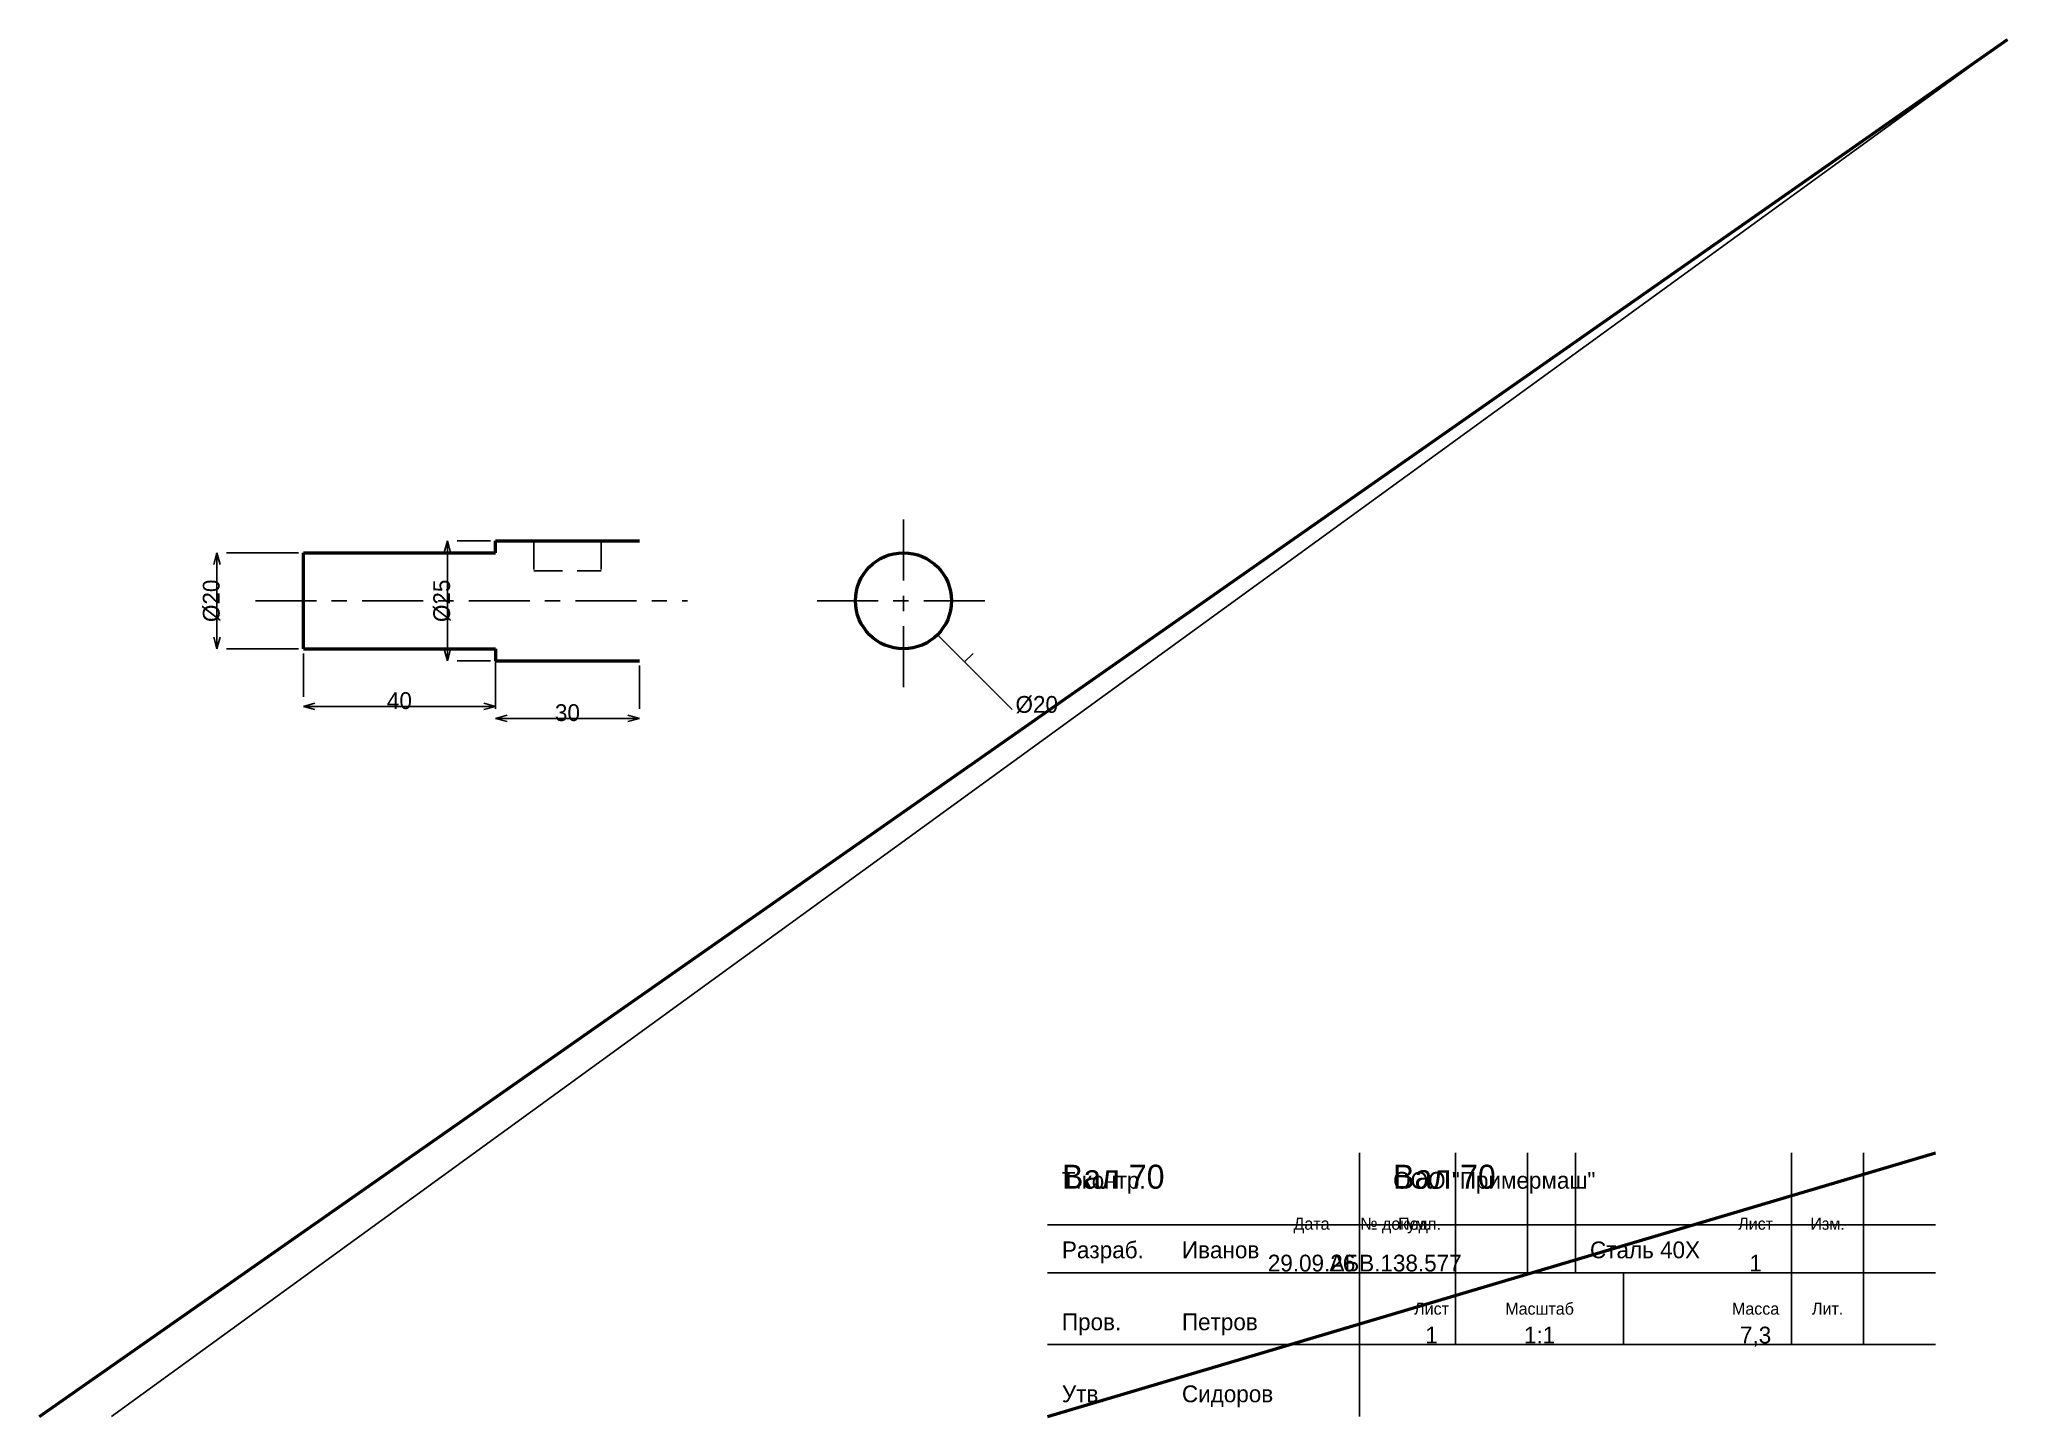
# Model space of a CAD drawing. Header units: millimetres. Extents: x 5 to 415, y 5 to 292.
import ezdxf
from ezdxf.enums import TextEntityAlignment as Align

# ---------------------------------------------------------------- set-up
doc = ezdxf.new("R2010")
doc.units = ezdxf.units.MM
doc.linetypes.add('CENTER', pattern=[22.225, 12.7, -3.175, 3.175, -3.175])
doc.linetypes.add('DASHED', pattern=[9, 6, -3])
for name, color, linetype, lineweight in [('AXIS', 7, 'CENTER', 25), ('DIMS', 7, 'CONTINUOUS', 25), ('MAIN', 7, 'CONTINUOUS', 50), ('TEXT', 7, 'CONTINUOUS', 25), ('THIN', 7, 'CONTINUOUS', 25)]:
    doc.layers.add(name, color=color, linetype=linetype, lineweight=lineweight)

msp = doc.modelspace()

# ---------------------------------------------------------------- linework, layer by layer
at = {"layer": 'AXIS', "linetype": 'CENTER', "lineweight": 25}
for p, q in [((185, 157), (185, 193)), ((50, 175), (140, 175)), ((167, 175), (203, 175))]:
    msp.add_line(p, q, dxfattribs=at)
at = {"layer": 'DIMS', "linetype": 'CONTINUOUS', "lineweight": 25}
for p, q in [((42, 185), (41.353, 182.585)), ((42, 165), (42, 185)), ((42, 185), (42.647, 182.585)), ((59, 185), (44, 185)), ((90, 187.5), (89.353, 185.085)), ((90, 162.5), (90, 187.5)), ((90, 187.5), (90.647, 185.085)), ((99, 187.5), (92, 187.5)), ((42, 165), (41.353, 167.415)), ((42, 165), (42.647, 167.415)), ((59, 165), (44, 165)), ((60, 164), (60, 155)), ((90, 162.5), (89.353, 164.915)), ((90, 162.5), (90.647, 164.915)), ((100, 164), (100, 155)), ((192.071, 167.929), (197.728, 162.272)), ((197.728, 162.272), (195.96, 164.04)), ((197.728, 162.272), (199.496, 164.04)), ((99, 162.5), (92, 162.5)), ((100, 161.5), (100, 152.5)), ((130, 161.5), (130, 152.5)), ((197.728, 162.272), (207.627, 152.373)), ((60, 153), (62.415, 153.647)), ((60, 153), (100, 153)), ((60, 153), (62.415, 152.353)), ((100, 153), (97.585, 153.647)), ((100, 153), (97.585, 152.353)), ((100, 150.5), (102.415, 151.147)), ((100, 150.5), (130, 150.5)), ((100, 150.5), (102.415, 149.853)), ((130, 150.5), (127.585, 151.147)), ((130, 150.5), (127.585, 149.853))]:
    msp.add_line(p, q, dxfattribs=at)
at = {"layer": 'MAIN', "linetype": 'CONTINUOUS', "lineweight": 50}
for p, q in [((5, 5), (415, 292)), ((60, 185), (100, 185)), ((60, 165), (60, 185)), ((100, 187.5), (130, 187.5)), ((100, 185), (100, 187.5)), ((60, 165), (100, 165)), ((100, 165), (100, 162.5)), ((100, 162.5), (130, 162.5)), ((215, 5), (400, 60))]:
    msp.add_line(p, q, dxfattribs=at)
msp.add_circle((185, 175), 10, dxfattribs=at)
at = {"layer": 'THIN', "linetype": 'CONTINUOUS', "lineweight": 25}
for p, q in [((20, 5), (415, 292)), ((280, 5), (280, 60)), ((300, 35), (300, 60)), ((315, 35), (315, 60)), ((325, 35), (325, 60)), ((370, 35), (370, 60)), ((385, 35), (385, 60)), ((215, 45), (400, 45)), ((215, 35), (400, 35)), ((300, 20), (300, 35)), ((335, 20), (335, 35)), ((370, 20), (370, 35)), ((385, 20), (385, 35)), ((215, 20), (400, 20))]:
    msp.add_line(p, q, dxfattribs=at)
at = {"layer": 'THIN', "linetype": 'DASHED', "lineweight": 25}
for p, q in [((108, 187.5), (122, 187.5)), ((108, 187.5), (108, 181.25)), ((122, 187.5), (122, 181.25)), ((108, 181.25), (122, 181.25))]:
    msp.add_line(p, q, dxfattribs=at)

# ---------------------------------------------------------------- texts
at = {"layer": 'DIMS', "linetype": 'CONTINUOUS', "lineweight": 25}
for s, p in [('%%c20', (40.8, 175)), ('%%c25', (88.8, 175))]:
    msp.add_text(s, height=3.5, rotation=90, dxfattribs=at).set_placement(p, align=Align.MIDDLE_CENTER)
for s, p in [('40', (80, 154.2)), ('30', (115, 151.7))]:
    msp.add_text(s, height=3.5, dxfattribs=at).set_placement(p, align=Align.MIDDLE_CENTER)
msp.add_text('%%c20', height=3.5, dxfattribs=at).set_placement((208.335, 151.665))
at = {"layer": 'TEXT', "linetype": 'CONTINUOUS', "lineweight": 25}
for s, height, p in [('Вал 70', 5, (218, 52.5)), ('Вал 70', 5, (287, 52.5)), ('Т.контр.', 3.5, (218, 52.5)), ('ООО "Примермаш"', 3.5, (287, 52.5)), ('Разраб.', 3.5, (218, 38)), ('Иванов', 3.5, (243, 38)), ('Сталь 40Х', 3.5, (328, 38)), ('Пров.', 3.5, (218, 23)), ('Петров', 3.5, (243, 23)), ('Утв.', 3.5, (218, 8)), ('Сидоров', 3.5, (243, 8))]:
    msp.add_text(s, height=height, dxfattribs=at).set_placement(p)
for s, height, p in [('Дата', 2.5, (270, 45.2)), ('№ докум.', 2.5, (287.5, 45.2)), ('Подп.', 2.5, (292.5, 45.2)), ('Лист', 2.5, (362.5, 45.2)), ('Изм.', 2.5, (377.5, 45.2)), ('29.09.26', 3.5, (270, 37)), ('АБВ.138.577', 3.5, (287.5, 37)), ('1', 3.5, (362.5, 37)), ('Лист', 2.5, (295, 27.5)), ('Масштаб', 2.5, (317.5, 27.5)), ('Масса', 2.5, (362.5, 27.5)), ('Лит.', 2.5, (377.5, 27.5)), ('1', 3.5, (295, 22)), ('1:1', 3.5, (317.5, 22)), ('7,3', 3.5, (362.5, 22))]:
    msp.add_text(s, height=height, dxfattribs=at).set_placement(p, align=Align.MIDDLE_CENTER)

doc.saveas('drawing.dxf')
